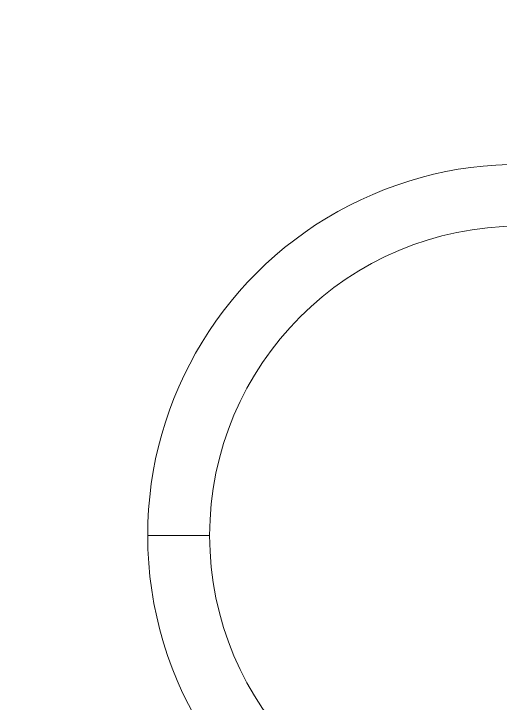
# Model space of a CAD drawing. Header units: millimetres. Extents: x 682 to 1299, y 93 to 733.
# Drawn here: x 768.03 to 775.89, y 558.67 to 569.82 of the extents above; entities that cross this region are included whole.
import ezdxf

# ---------------------------------------------------------------- set-up
doc = ezdxf.new("R2010")
doc.units = ezdxf.units.MM
doc.layers.add('core', color=7, linetype='Continuous', lineweight=20)

msp = doc.modelspace()

# ---------------------------------------------------------------- linework, layer by layer
at = {"layer": 'core'}
msp.add_line((770.195, 561.386), (771.195, 561.386), dxfattribs=at)
for centre, radius, start, end in [((967.195, 453.386), 202.61, 0, 180), ((967.195, 453.386), 201.12, 0, 180), ((967.195, 453.386), 234.766, 146.92263, 153.07737), ((776.195, 561.386), 6, 54.4735, 180), ((776.195, 561.386), 5, 0, 180), ((776.195, 561.386), 6, 180, 246.5549), ((776.195, 561.386), 5, 180, 0)]:
    msp.add_arc(centre, radius, start, end, dxfattribs=at)

doc.saveas('drawing.dxf')
